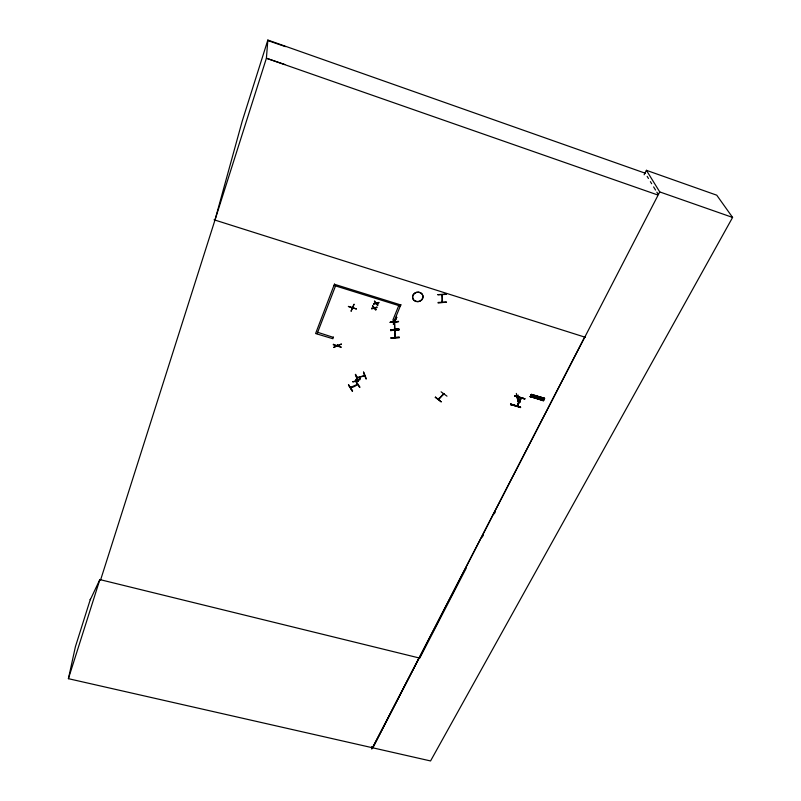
<?xml version="1.0" encoding="UTF-8"?>
<svg xmlns="http://www.w3.org/2000/svg" width="801" height="801" viewBox="0 0 801 801"><rect width="100%" height="100%" fill="white"/><g stroke="black" fill="none" stroke-linecap="round" stroke-linejoin="round"><path stroke-width="1.2" d="M337.702 346.162L338.132 346.543L337.581 345.131L337.812 346.202M446.357 294.368L437.877 294.798M356.155 379.864L356.335 380.365L356.525 379.714M645.226 173.206L267.844 40.05L266.403 58.243L100.656 579.774L99.855 579.584L90.283 599.739L90.403 599.178L75.404 646.717L68.405 678.677L430.558 760.95L732.595 217.431L716.755 195.194L646.397 170.313L644.144 174.778M394.833 329.081L394.553 329.541L394.563 322.413M395.253 337.071L395.263 337.611L394.873 329.872M395.344 337.451L395.223 336.56L395.304 337.461M333.436 344.26L333.306 344.79L341.116 347.123M333.436 344.44L341.106 347.183M337.241 345.461L337.541 344.8M394.252 322.142L394.292 322.973L394.543 321.902M394.633 330.282L394.993 330.923M394.913 329.441L394.493 321.742M543.619 400.18L530.432 396.395L530.202 396.865L531.353 394.412L544.62 398.337L543.328 400.83L543.719 400.069L530.242 396.585L543.358 400.78M544.239 399.088L544.46 398.287M544.259 399.068L531.143 394.843L531.474 394.352L544.62 398.337M531.303 394.693L544.48 398.618L531.143 394.913L531.373 394.462M441.992 294.768L442.012 295.619L442.332 294.768M357.026 384.44C357.006 386.543 341.787 390.988 357.526 384.27M357.156 377.591L356.896 377.371M357.767 377.231L357.737 377.862L357.566 377.091M337.191 345.471L337.511 344.871M351.849 308.535L352.49 307.924M435.303 397.406L441.171 401.792M435.293 397.436L435.524 397.186M214.968 220.075L242.202 121.201L267.844 40.05M68.405 678.677L99.885 579.503L100.676 579.704M444.144 394.152L443.313 394.553L443.924 393.962M333.416 337.061L332.906 338.743L315.604 333.536L334.508 283.995M351.158 311.098L354.072 304.15L351.098 311.098M353.551 307.894L353.531 307.624M375.959 309.366L375.749 310.157L374.137 308.345L371.554 308.906L371.754 308.145M371.774 308.355L373.837 307.934L372.535 306.493L372.745 305.702M377.862 304.71L377.651 305.501L376.039 303.689L373.456 304.24L373.656 303.489M373.677 303.699L375.729 303.279L374.437 301.827L374.648 301.036M374.688 307.954L376.72 307.764L376.921 307.003M376.59 303.299L378.633 303.098L378.833 302.337M400.87 304.67L394.352 320.64L392.83 320.17L398.758 305.592M394.192 320.33L394.763 320.861M394.773 320.56L393.972 320.62L394.863 320.62M396.755 317.346L393.301 324.265L396.295 316.986M393.722 324.375L396.745 317.316M364.695 375.499L357.076 377.682M352.49 390.958L348.475 384.76M363.914 375.729L363.934 375.238M364.475 375.078L364.635 375.819M510.698 404.044L510.577 404.635L510.698 404.044L520.59 407.218L510.577 404.605M514.873 395.614L514.753 396.215L514.873 395.614L524.805 398.818L514.763 396.185M518.017 401.341L518.337 400.7L519.869 401.171M518.087 401.311L518.367 400.77L519.799 401.201M517.336 406.027L521.361 397.987L517.326 406.067M524.625 399.188L524.745 398.588M531.594 396.996L532.695 394.823M538.422 396.555L537.291 398.628M372.795 747.603L584.63 337.071M372.805 747.874L659.744 191.92L646.397 170.313M466.202 568.199L419.764 658.112L99.855 579.584M482.252 537.121L483.404 534.908M494.297 513.811L495.439 511.599M419.053 657.941L371.784 749.045L371.634 746.612M348.415 306.533L356.355 308.996M356.555 380.195L356.215 379.223M338.132 346.543L338.122 345.992M441.091 391.819L446.988 396.165M438.417 398.708L438.808 399.359L444.054 393.712M438.487 399.218L443.674 393.621M441.151 401.842L435.554 397.116M441.972 294.868L442.132 302.277M438.798 398.347L439.118 398.487M530.462 396.165L543.609 400.2M358.167 380.996L357.757 381.346L355.724 374.297M355.594 381.356L359.599 387.384M352.54 390.728L352.16 391.158L348.525 384.72M333.827 347.374L341.326 344.18M337.511 345.992L338.082 346.002M352.76 381.626C352.33 382.187 361.531 380.615 360.14 378.543M357.456 384.25L356.996 384.85L356.825 384.13M365.947 378.963L363.514 372.034M355.304 374.658L358.187 381.226M363.634 372.195L366.367 378.823M357.006 378.002L364.705 375.759M355.954 381.146L359.979 387.173M374.668 301.246L376.31 303.098L378.853 302.548M372.775 305.922L374.407 307.764L376.951 307.214M364.034 375.979L363.884 375.329M437.907 294.628L446.357 294.047M442.332 294.898L442.462 302.357L442.092 301.266M438.067 302.438L446.527 302.077L438.117 303.058M390.207 322.322L398.558 321.752M390.217 322.423L398.548 321.431L390.187 322.172M398.918 329.662L390.618 330.553L398.938 329.982L398.868 329.051L394.122 329.391L398.878 329.121M390.588 329.912L398.878 329.091M390.598 330.152L398.918 329.571M390.608 330.453L398.928 329.882M394.503 330.052L394.923 330.803M394.503 337.461L399.228 337.121L399.278 337.742L390.998 338.302L390.948 337.692M390.978 337.942L399.258 337.341M356.265 380.295L355.994 379.734M510.688 404.074L520.52 407.018L520.41 407.579M510.738 404.285L520.59 407.218M510.507 404.405L520.42 407.539M514.923 395.854L524.805 398.818M514.693 395.984L524.575 398.948M531.143 394.843L544.41 398.758M530.402 396.445L543.579 400.36M530.242 396.585L543.358 400.46M333.436 337.391L317.657 332.305M334.528 284.305L400.921 304.991M394.082 320.37L394.783 320.59M214.037 219.784L585.441 337.321M284.786 64.521L266.403 58.243L657.601 194.923M267.804 40.551L285.446 46.638M659.744 191.92L732.595 217.431M374.708 308.175L375.979 309.587M376.61 303.509L377.882 304.931M348.485 384.921L352.55 390.958M647.158 176.37L648.45 178.473M650.392 181.637L651.684 183.739M653.616 186.903L655.548 190.067M656.84 192.17L658.132 194.283M442.092 302.297L442.032 301.316M352.82 381.917L360.18 378.753M543.128 397.887L542.027 400.049M542.247 397.616L541.136 399.789M540.915 397.216L539.804 399.389M539.724 396.855L538.622 399.028M394.923 337.481L394.583 329.892M394.543 329.411L394.432 328.52M518.087 395.013L519.749 402.502L518.207 402.042L518.527 401.401L520.069 401.862L519.719 402.442L518.768 398.998M516.345 393.431L518.287 402.012L516.395 395.133M443.854 393.561L444.064 394.172M443.293 393.992L443.313 394.553M400.29 306.062L333.957 285.416M394.202 321.762L394.292 322.973M394.803 328.41L394.963 329.381M395.183 336.49L394.973 337.632L394.813 336.59M364.745 375.339L364.585 375.128M356.315 308.876L348.395 306.382M357.636 384.079L357.426 383.909M357.026 377.251L357.086 377.972M351.158 387.093L351.299 387.804M350.668 387.624L350.558 387.314M341.326 344.03L333.827 347.213M335.529 285.907L317.136 333.667M390.578 329.832L390.618 330.553M520.95 397.867L516.995 406.137L520.95 397.867M415.869 301.466A5.277 4.726 -12 0 0 422.988 296.07A5.277 4.726 -12 0 0 414.528 293.396A5.277 4.726 -12 0 0 415.869 301.466M415.839 301.306A5.257 4.716 -12 0 0 422.948 295.919A5.257 4.716 -12 0 0 414.507 293.246A5.257 4.716 -12 0 0 415.839 301.306"/></g></svg>
